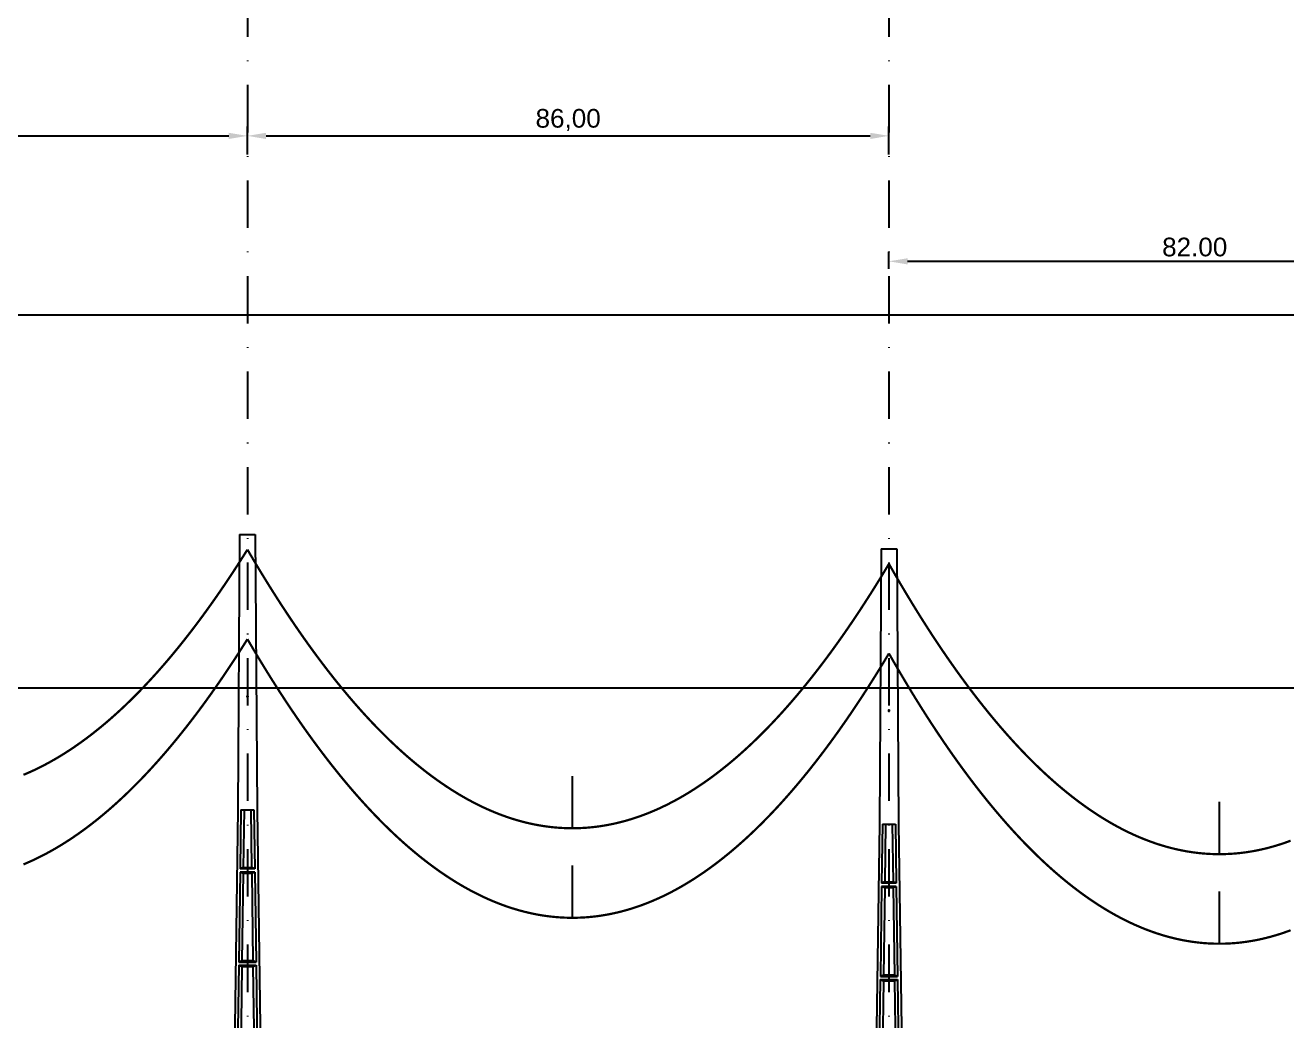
# Model space of a CAD drawing. Header units: metres. Extents: x -121 to 9872, y 3505 to 10721.
# Drawn here: x 3390.9 to 3560, y 9555.4 to 9688.8 of the extents above; entities that cross this region are included whole.
import ezdxf

# ---------------------------------------------------------------- set-up
doc = ezdxf.new("R2010")
doc.units = ezdxf.units.M
doc.header["$PDMODE"] = 2
doc.linetypes.add('DASHDOT', pattern=[25.4, 12.7, -6.35, 0, -6.35])
for name, color, linetype in [('CON-EOL- CA MAGNOLIA', 210, 'Continuous'), ('cotas', 7, 'Continuous'), ('Grade', 9, 'Continuous'), ('Ind.Rot', 8, 'DASHDOT'), ('POSTE DT', 7, 'Continuous')]:
    doc.layers.add(name, color=color, linetype=linetype)
doc.styles.get("Standard").update_dxf_attribs({"font": 'arial.ttf'})
doc.dimstyles.new('ISO-25', dxfattribs={"dimtxt": 2.5, "dimasz": 2.5, "dimexe": 1.25, "dimexo": 0.625, "dimtad": 1, "dimzin": 1, "dimtxsty": 'Standard', "dimcen": 2.5, "dimaunit": 1, "dimadec": 3, "dimazin": 3, "dimtfac": 1, "dimtmove": 0, "dimatfit": 3, "dimfxlon": 1, "dimarcsym": 0})

# ---------------------------------------------------------------- blocks, each defined once
blk = doc.blocks.new('*U1')
at = {"layer": 'POSTE DT', "extrusion": (0, 1, 0)}
for p, q in [((-3.31, 378.23), (-4.05, 262)), ((-3.31, 378.23), (3.31, 378.23)), ((3.31, 378.23), (4.06, 262)), ((-4.05, 262), (-7.72, 0)), ((-4.05, 262), (-4.05, 262)), ((-2.73, 262), (-3.08, 237.05)), ((-2.73, 262), (2.75, 262)), ((-1.42, 262), (-1.77, 237.57)), ((1.43, 262), (1.77, 237.57)), ((2.75, 262), (3.1, 237.05)), ((4.06, 262), (7.72, 0)), ((-3.1, 235.74), (-3.63, 197.65)), ((3.11, 235.73), (-3.1, 235.74)), ((3.1, 237.05), (-3.08, 237.05)), ((-1.8, 235.21), (-2.32, 198.19)), ((1.8, 235.21), (2.32, 198.19)), ((3.11, 235.73), (3.65, 197.65)), ((-3.65, 196.34), (-4.19, 158.25)), ((-2.35, 195.8), (-2.87, 158.8)), ((2.35, 195.8), (2.87, 158.8)), ((3.66, 196.34), (4.2, 158.25)), ((-4.21, 156.94), (-4.74, 118.85)), ((-2.9, 156.39), (-3.42, 119.41)), ((2.91, 156.39), (3.42, 119.41)), ((4.21, 156.94), (4.75, 118.85)), ((-4.76, 117.54), (-5.29, 79.45)), ((4.77, 117.54), (-4.76, 117.54)), ((4.75, 118.85), (-4.74, 118.85)), ((4.77, 117.54), (5.3, 79.45)), ((-3.46, 116.98), (-3.97, 80.02)), ((3.46, 116.98), (3.98, 80.02)), ((-5.31, 78.14), (-5.85, 40.06)), ((5.32, 78.14), (-5.31, 78.14)), ((5.3, 79.45), (-5.29, 79.45)), ((-4.01, 77.57), (-4.53, 40.63)), ((4.01, 77.57), (4.53, 40.63)), ((5.32, 78.14), (5.85, 40.06)), ((-5.86, 38.74), (-6.41, 0)), ((5.87, 38.74), (-5.86, 38.74)), ((5.85, 40.06), (-5.85, 40.06)), ((-4.56, 38.17), (-5.1, 0)), ((4.56, 38.17), (5.1, 0)), ((5.87, 38.74), (6.41, 0)), ((-6.41, 0), (-7.72, 0)), ((-5.1, 0), (-6.41, 0)), ((5.1, 0), (-5.1, 0)), ((6.41, 0), (5.1, 0)), ((7.72, 0), (6.41, 0))]:
    blk.add_line(p, q, dxfattribs=at)
at = {"layer": 'POSTE DT', "ltscale": 3}
for points in [[(-3.63, 197.65), (3.65, 197.65)], [(-3.65, 196.34), (3.66, 196.34)], [(-4.21, 156.94), (4.21, 156.94)], [(4.2, 158.25), (-4.19, 158.25)]]:
    blk.add_lwpolyline(points, dxfattribs=at)
at = {"layer": 'POSTE DT'}
for points, knots in [([(0.25, 309.94), (0.25, 309.93), (0.25, 309.93), (0.25, 309.92), (0.25, 309.91), (0.25, 309.9), (0.25, 309.89), (0.24, 309.85), (0.22, 309.82), (0.19, 309.77), (0.16, 309.74), (0.11, 309.71), (0.08, 309.7), (0.01, 309.68), (-0.02, 309.68), (-0.08, 309.7), (-0.11, 309.71), (-0.16, 309.74), (-0.18, 309.76), (-0.21, 309.8), (-0.22, 309.82), (-0.24, 309.85), (-0.24, 309.87), (-0.25, 309.89), (-0.25, 309.9), (-0.25, 309.92), (-0.25, 309.92), (-0.25, 309.93), (-0.25, 309.94), (-0.25, 309.95), (-0.25, 309.95), (-0.25, 309.96), (-0.25, 309.97), (-0.24, 310), (-0.23, 310.02), (-0.21, 310.07), (-0.2, 310.09), (-0.15, 310.14), (-0.13, 310.15), (-0.07, 310.18), (-0.03, 310.19), (0.03, 310.19), (0.06, 310.18), (0.12, 310.16), (0.14, 310.14), (0.18, 310.11), (0.2, 310.09), (0.21, 310.06), (0.22, 310.05), (0.23, 310.04), (0.24, 310.01), (0.24, 309.99), (0.25, 309.97), (0.25, 309.96), (0.25, 309.95), (0.25, 309.94), (0.25, 309.94), (0.25, 309.94), (0.25, 309.94)], [-54.728303, -54.728303, -54.728303, -54.728303, -54.309038, -54.309038, -53.647169, -53.647169, -52.532885, -52.532885, -48.86224, -48.86224, -45.282765, -45.282765, -41.52867, -41.52867, -37.867486, -37.867486, -34.454589, -34.454589, -31.301423, -31.301423, -28.48103, -28.48103, -26.961755, -26.961755, -25.7544, -25.7544, -25.136228, -25.136228, -24.64409, -24.64409, -24.094201, -24.094201, -23.191199, -23.191199, -20.494482, -20.494482, -17.342863, -17.342863, -13.645538, -13.645538, -9.835989, -9.835989, -6.296781, -6.296781, -3.005029, -3.005029, 0, 0, 0, 1.527594, 1.527594, 3.697216, 3.697216, 4.489727, 4.489727, 5.01438, 5.01438, 5.095313, 5.095313, 5.095313, 5.095313]), ([(-3.1, 235.74), (-2.88, 235.65), (-2.67, 235.56), (-2.23, 235.39), (-2.02, 235.3), (-1.8, 235.21)], [0.055576, 0.055576, 0.055576, 0.055576, 56.767409, 56.767409, 113.50757, 113.50757, 113.50757, 113.50757]), ([(-1.77, 237.57), (-1.99, 237.49), (-2.21, 237.4), (-2.64, 237.22), (-2.86, 237.14), (-3.08, 237.05)], [0, 0, 0, 0, 56.660495, 56.660495, 113.412826, 113.412826, 113.412826, 113.412826]), ([(-1.8, 235.21), (-1.2, 235.21), (-0.6, 235.21), (0.6, 235.21), (1.2, 235.21), (1.8, 235.21)], [0, 0, 0, 0, 68.567797, 68.567797, 137.136247, 137.136247, 137.136247, 137.136247]), ([(1.77, 237.57), (1.18, 237.57), (0.59, 237.57), (-0.59, 237.57), (-1.18, 237.57), (-1.77, 237.57)], [0, 0, 0, 0, 67.306894, 67.306894, 134.614447, 134.614447, 134.614447, 134.614447]), ([(3.1, 237.05), (2.87, 237.14), (2.65, 237.23), (2.21, 237.4), (1.99, 237.49), (1.77, 237.57)], [0, 0, 0, 0, 56.738948, 56.738948, 113.38731, 113.38731, 113.38731, 113.38731]), ([(1.8, 235.21), (2.02, 235.3), (2.24, 235.38), (2.68, 235.56), (2.89, 235.65), (3.11, 235.73)], [0, 0, 0, 0, 56.845349, 56.845349, 113.599799, 113.599799, 113.599799, 113.599799]), ([(-2.32, 198.19), (-2.54, 198.1), (-2.76, 198.01), (-3.2, 197.83), (-3.41, 197.74), (-3.63, 197.65)], [0, 0, 0, 0, 63.412073, 63.412073, 126.777421, 126.777421, 126.777421, 126.777421]), ([(2.32, 198.19), (1.55, 198.19), (0.77, 198.19), (-0.77, 198.19), (-1.55, 198.19), (-2.32, 198.19)], [0, 0, 0, 0, 88.31008, 88.31008, 176.620652, 176.620652, 176.620652, 176.620652]), ([(3.65, 197.65), (3.43, 197.74), (3.2, 197.83), (2.76, 198.01), (2.54, 198.1), (2.32, 198.19)], [0, 0, 0, 0, 63.488119, 63.488119, 126.880939, 126.880939, 126.880939, 126.880939]), ([(-3.65, 196.34), (-3.43, 196.25), (-3.22, 196.16), (-2.78, 195.98), (-2.57, 195.89), (-2.35, 195.8)], [0.054307, 0.054307, 0.054307, 0.054307, 63.527131, 63.527131, 127.063246, 127.063246, 127.063246, 127.063246]), ([(-2.35, 195.8), (-1.57, 195.8), (-0.78, 195.8), (0.79, 195.8), (1.57, 195.8), (2.35, 195.8)], [0, 0, 0, 0, 89.585713, 89.585713, 179.17191, 179.17191, 179.17191, 179.17191]), ([(2.35, 195.8), (2.57, 195.89), (2.79, 195.98), (3.23, 196.16), (3.45, 196.25), (3.66, 196.34)], [0, 0, 0, 0, 63.60246, 63.60246, 127.109696, 127.109696, 127.109696, 127.109696]), ([(-4.21, 156.94), (-3.99, 156.85), (-3.77, 156.75), (-3.34, 156.57), (-3.12, 156.48), (-2.9, 156.39)], [0.053423, 0.053423, 0.053423, 0.053423, 70.429742, 70.429742, 140.90167, 140.90167, 140.90167, 140.90167]), ([(-2.87, 158.8), (-3.09, 158.71), (-3.31, 158.62), (-3.75, 158.43), (-3.97, 158.34), (-4.19, 158.25)], [0, 0, 0, 0, 70.301707, 70.301707, 140.590947, 140.590947, 140.590947, 140.590947]), ([(-2.9, 156.39), (-1.94, 156.39), (-0.97, 156.39), (0.97, 156.39), (1.94, 156.39), (2.91, 156.39)], [0, 0, 0, 0, 110.60219, 110.60219, 221.20473, 221.20473, 221.20473, 221.20473]), ([(2.87, 158.8), (1.92, 158.8), (0.96, 158.8), (-0.96, 158.8), (-1.91, 158.8), (-2.87, 158.8)], [0, 0, 0, 0, 109.314454, 109.314454, 218.629264, 218.629264, 218.629264, 218.629264]), ([(4.2, 158.25), (3.98, 158.34), (3.76, 158.44), (3.31, 158.62), (3.09, 158.71), (2.87, 158.8)], [0, 0, 0, 0, 70.379198, 70.379198, 140.659718, 140.659718, 140.659718, 140.659718]), ([(2.91, 156.39), (3.12, 156.48), (3.34, 156.57), (3.78, 156.75), (4, 156.85), (4.21, 156.94)], [0, 0, 0, 0, 70.506649, 70.506649, 140.914701, 140.914701, 140.914701, 140.914701]), ([(-4.76, 117.54), (-4.54, 117.45), (-4.32, 117.35), (-3.89, 117.17), (-3.67, 117.07), (-3.46, 116.98)], [0.052784, 0.052784, 0.052784, 0.052784, 77.438432, 77.438432, 154.950301, 154.950301, 154.950301, 154.950301]), ([(-3.42, 119.41), (-3.64, 119.32), (-3.86, 119.23), (-4.3, 119.04), (-4.52, 118.95), (-4.74, 118.85)], [0, 0, 0, 0, 77.299547, 77.299547, 154.618634, 154.618634, 154.618634, 154.618634]), ([(3.42, 119.41), (2.28, 119.41), (1.14, 119.41), (-1.14, 119.41), (-2.28, 119.41), (-3.42, 119.41)], [0, 0, 0, 0, 130.319901, 130.319901, 260.640046, 260.640046, 260.640046, 260.640046]), ([(4.75, 118.85), (4.53, 118.95), (4.31, 119.04), (3.87, 119.23), (3.64, 119.32), (3.42, 119.41)], [0, 0, 0, 0, 77.381597, 77.381597, 154.66183, 154.66183, 154.66183, 154.66183]), ([(3.46, 116.98), (3.68, 117.07), (3.89, 117.17), (4.33, 117.35), (4.55, 117.45), (4.77, 117.54)], [0, 0, 0, 0, 77.520013, 77.520013, 154.938747, 154.938747, 154.938747, 154.938747]), ([(-3.46, 116.98), (-2.3, 116.98), (-1.15, 116.98), (1.15, 116.98), (2.31, 116.98), (3.46, 116.98)], [0, 0, 0, 0, 131.617604, 131.617604, 263.235447, 263.235447, 263.235447, 263.235447]), ([(-3.97, 80.02), (-4.19, 79.93), (-4.41, 79.83), (-4.85, 79.64), (-5.07, 79.55), (-5.29, 79.45)], [0, 0, 0, 0, 84.379671, 84.379671, 168.809376, 168.809376, 168.809376, 168.809376]), ([(3.98, 80.02), (2.65, 80.02), (1.33, 80.02), (-1.32, 80.02), (-2.65, 80.02), (-3.97, 80.02)], [0, 0, 0, 0, 151.326157, 151.326157, 302.652465, 302.652465, 302.652465, 302.652465]), ([(5.3, 79.45), (5.08, 79.55), (4.86, 79.64), (4.42, 79.83), (4.2, 79.93), (3.98, 80.02)], [0, 0, 0, 0, 84.46863, 84.46863, 168.833721, 168.833721, 168.833721, 168.833721]), ([(-5.31, 78.14), (-5.09, 78.05), (-4.88, 77.95), (-4.44, 77.76), (-4.23, 77.67), (-4.01, 77.57)], [0.052308, 0.052308, 0.052308, 0.052308, 84.527725, 84.527725, 169.158824, 169.158824, 169.158824, 169.158824]), ([(-4.01, 77.57), (-2.67, 77.57), (-1.34, 77.57), (1.34, 77.57), (2.67, 77.57), (4.01, 77.57)], [0, 0, 0, 0, 152.632212, 152.632212, 305.264569, 305.264569, 305.264569, 305.264569]), ([(4.01, 77.57), (4.23, 77.67), (4.45, 77.76), (4.88, 77.95), (5.1, 78.05), (5.32, 78.14)], [0, 0, 0, 0, 84.616316, 84.616316, 169.129178, 169.129178, 169.129178, 169.129178]), ([(-5.86, 38.74), (-5.65, 38.65), (-5.43, 38.55), (-5, 38.36), (-4.78, 38.26), (-4.56, 38.17)], [0.026524, 0.026524, 0.026524, 0.026524, 91.679563, 91.679563, 183.466041, 183.466041, 183.466041, 183.466041]), ([(-4.53, 40.63), (-4.75, 40.53), (-4.97, 40.44), (-5.41, 40.25), (-5.63, 40.15), (-5.85, 40.06)], [0, 0, 0, 0, 91.523648, 91.523648, 183.126775, 183.126775, 183.126775, 183.126775]), ([(-4.56, 38.17), (-3.04, 38.17), (-1.52, 38.17), (1.52, 38.17), (3.04, 38.17), (4.56, 38.17)], [0, 0, 0, 0, 173.646192, 173.646192, 347.292451, 347.292451, 347.292451, 347.292451]), ([(4.53, 40.63), (3.02, 40.63), (1.51, 40.63), (-1.51, 40.63), (-3.02, 40.63), (-4.53, 40.63)], [0, 0, 0, 0, 172.33304, 172.33304, 344.666151, 344.666151, 344.666151, 344.666151]), ([(5.85, 40.06), (5.63, 40.15), (5.41, 40.25), (4.97, 40.44), (4.75, 40.53), (4.53, 40.63)], [0, 0, 0, 0, 91.621326, 91.621326, 183.137324, 183.137324, 183.137324, 183.137324]), ([(4.56, 38.17), (4.78, 38.26), (5, 38.36), (5.43, 38.55), (5.65, 38.65), (5.87, 38.74)], [0, 0, 0, 0, 91.776928, 91.776928, 183.448614, 183.448614, 183.448614, 183.448614])]:
    blk.add_open_spline(points, degree=3, knots=knots, dxfattribs=at)
blk = doc.blocks.new('*D85')
at = {"layer": 'cotas', "color": 0, "lineweight": -2, "transparency": 16777216}
for p, q in [((3335.66, 9671.48), (3335.66, 9675.23)), ((3338.16, 9673.98), (3418.16, 9673.98)), ((3420.66, 9671.48), (3420.66, 9675.23))]:
    blk.add_line(p, q, dxfattribs=at)
at = {"layer": 'cotas', "color": 0, "transparency": 16777216}
for points in [[(3338.16, 9674.39), (3338.16, 9673.56), (3335.66, 9673.98)], [(3418.16, 9674.39), (3418.16, 9673.56), (3420.66, 9673.98)]]:
    blk.add_solid(points, dxfattribs=at)
at = {"layer": 'Defpoints', "color": 0, "transparency": 16777216}
for p in [(3420.66, 9673.98), (3335.66, 9627.02), (3420.66, 9620.54)]:
    blk.add_point(p, dxfattribs=at)
at = {"layer": 'cotas', "color": 0, "transparency": 16777216, "insert": (3378.16, 9676.1), "char_height": 2.5, "attachment_point": 5}
blk.add_mtext('85,00', dxfattribs=at)
blk = doc.blocks.new('*D86')
at = {"layer": 'cotas', "color": 0, "lineweight": -2, "transparency": 16777216}
for p, q in [((3420.66, 9671.48), (3420.66, 9675.23)), ((3423.16, 9673.98), (3504.16, 9673.98)), ((3506.66, 9671.48), (3506.66, 9675.23))]:
    blk.add_line(p, q, dxfattribs=at)
at = {"layer": 'cotas', "color": 0, "transparency": 16777216}
for points in [[(3423.16, 9674.39), (3423.16, 9673.56), (3420.66, 9673.98)], [(3504.16, 9674.39), (3504.16, 9673.56), (3506.66, 9673.98)]]:
    blk.add_solid(points, dxfattribs=at)
at = {"layer": 'Defpoints', "color": 0, "transparency": 16777216}
for p in [(3506.66, 9673.98), (3420.66, 9620.54), (3506.66, 9618.62)]:
    blk.add_point(p, dxfattribs=at)
at = {"layer": 'cotas', "color": 0, "transparency": 16777216, "insert": (3463.66, 9676.1), "char_height": 2.5, "attachment_point": 5}
blk.add_mtext('86,00', dxfattribs=at)
blk = doc.blocks.new('*D87')
at = {"layer": 'cotas', "color": 0, "lineweight": -2, "transparency": 16777216}
for p, q in [((3506.66, 9656.17), (3506.66, 9658.42)), ((3509.16, 9657.17), (3586.16, 9657.17)), ((3588.66, 9656.17), (3588.66, 9658.42))]:
    blk.add_line(p, q, dxfattribs=at)
at = {"layer": 'cotas', "color": 0, "transparency": 16777216}
for points in [[(3509.16, 9657.58), (3509.16, 9656.75), (3506.66, 9657.17)], [(3586.16, 9657.58), (3586.16, 9656.75), (3588.66, 9657.17)]]:
    blk.add_solid(points, dxfattribs=at)
at = {"layer": 'Defpoints', "color": 0, "transparency": 16777216}
for p in [(3588.66, 9657.17), (3506.66, 9618.62), (3588.66, 9607.89)]:
    blk.add_point(p, dxfattribs=at)
at = {"layer": 'cotas', "color": 0, "transparency": 16777216, "insert": (3547.66, 9659.07), "char_height": 2.5, "attachment_point": 5}
blk.add_mtext('82.00', dxfattribs=at)

msp = doc.modelspace()

# ---------------------------------------------------------------- linework, layer by layer
at = {"layer": 'CON-EOL- CA MAGNOLIA'}
for p, q in [((3464.231, 9581.199), (3464.231, 9588.199)), ((3550.959, 9577.725), (3550.959, 9584.725)), ((3464.231, 9569.199), (3464.231, 9576.199)), ((3464.231, 9569.199), (3464.231, 9576.199)), ((3550.959, 9565.725), (3550.959, 9572.725)), ((3550.959, 9565.725), (3550.959, 9572.725))]:
    msp.add_line(p, q, dxfattribs=at)
at = {"layer": 'CON-EOL- CA MAGNOLIA', "const_width": 0.3}
for points in [[(3390.64, 9588.356), (3391.063, 9588.534), (3391.486, 9588.72), (3391.909, 9588.912), (3392.332, 9589.112), (3392.755, 9589.319), (3393.177, 9589.532), (3393.6, 9589.753), (3394.023, 9589.981), (3394.446, 9590.216), (3394.869, 9590.457), (3395.292, 9590.706), (3395.715, 9590.962), (3396.138, 9591.225), (3396.561, 9591.495), (3396.983, 9591.772), (3397.406, 9592.056), (3397.829, 9592.347), (3398.252, 9592.645), (3398.675, 9592.95), (3399.098, 9593.262), (3399.521, 9593.581), (3399.944, 9593.908), (3400.366, 9594.241), (3400.789, 9594.581), (3401.212, 9594.929), (3401.635, 9595.283), (3402.058, 9595.644), (3402.481, 9596.013), (3402.904, 9596.388), (3403.327, 9596.771), (3403.75, 9597.161), (3404.172, 9597.557), (3404.595, 9597.961), (3405.018, 9598.372), (3405.441, 9598.79), (3405.864, 9599.215), (3406.287, 9599.646), (3406.71, 9600.085), (3407.133, 9600.531), (3407.556, 9600.985), (3407.978, 9601.445), (3408.401, 9601.912), (3408.824, 9602.386), (3409.247, 9602.868), (3409.67, 9603.356), (3410.093, 9603.852), (3410.516, 9604.354), (3410.939, 9604.864), (3411.362, 9605.38), (3411.784, 9605.904), (3412.207, 9606.435), (3412.63, 9606.973), (3413.053, 9607.518), (3413.476, 9608.07), (3413.899, 9608.629), (3414.322, 9609.195), (3414.745, 9609.769), (3415.167, 9610.349), (3415.59, 9610.937), (3416.013, 9611.531), (3416.436, 9612.133), (3416.859, 9612.742), (3417.282, 9613.358), (3417.705, 9613.981), (3418.128, 9614.611), (3418.551, 9615.248), (3418.973, 9615.892), (3419.396, 9616.543), (3419.819, 9617.202), (3420.242, 9617.867), (3420.665, 9618.54)], [(3420.665, 9618.54), (3421.093, 9617.808), (3421.521, 9617.084), (3421.949, 9616.367), (3422.376, 9615.657), (3422.804, 9614.955), (3423.232, 9614.26), (3423.66, 9613.572), (3424.088, 9612.891), (3424.516, 9612.218), (3424.944, 9611.552), (3425.371, 9610.893), (3425.799, 9610.242), (3426.227, 9609.597), (3426.655, 9608.96), (3427.083, 9608.331), (3427.511, 9607.708), (3427.939, 9607.093), (3428.366, 9606.485), (3428.794, 9605.884), (3429.222, 9605.291), (3429.65, 9604.705), (3430.078, 9604.126), (3430.506, 9603.554), (3430.934, 9602.99), (3431.362, 9602.433), (3431.789, 9601.883), (3432.217, 9601.34), (3432.645, 9600.805), (3433.073, 9600.276), (3433.501, 9599.755), (3433.929, 9599.242), (3434.357, 9598.735), (3434.784, 9598.236), (3435.212, 9597.744), (3435.64, 9597.259), (3436.068, 9596.782), (3436.496, 9596.311), (3436.924, 9595.848), (3437.352, 9595.392), (3437.779, 9594.944), (3438.207, 9594.502), (3438.635, 9594.068), (3439.063, 9593.641), (3439.491, 9593.221), (3439.919, 9592.809), (3440.347, 9592.404), (3440.774, 9592.005), (3441.202, 9591.614), (3441.63, 9591.231), (3442.058, 9590.854), (3442.486, 9590.485), (3442.914, 9590.123), (3443.342, 9589.768), (3443.769, 9589.421), (3444.197, 9589.08), (3444.625, 9588.747), (3445.053, 9588.421), (3445.481, 9588.102), (3445.909, 9587.791), (3446.337, 9587.486), (3446.765, 9587.189), (3447.192, 9586.899), (3447.62, 9586.617), (3448.048, 9586.341), (3448.476, 9586.073), (3448.904, 9585.811), (3449.332, 9585.557), (3449.76, 9585.311), (3450.187, 9585.071), (3450.615, 9584.839), (3451.043, 9584.613), (3451.471, 9584.396), (3451.899, 9584.185), (3452.327, 9583.981), (3452.755, 9583.785), (3453.182, 9583.596), (3453.61, 9583.414), (3454.038, 9583.239), (3454.466, 9583.071), (3454.894, 9582.911), (3455.322, 9582.757), (3455.75, 9582.611), (3456.177, 9582.472), (3456.605, 9582.341), (3457.033, 9582.216), (3457.461, 9582.099), (3457.889, 9581.989), (3458.317, 9581.886), (3458.745, 9581.79), (3459.172, 9581.702), (3459.6, 9581.62), (3460.028, 9581.546), (3460.456, 9581.479), (3460.884, 9581.419), (3461.312, 9581.367), (3461.74, 9581.321), (3462.167, 9581.283), (3462.595, 9581.252), (3463.023, 9581.228), (3463.451, 9581.211), (3463.879, 9581.202), (3464.307, 9581.2), (3464.735, 9581.204), (3465.163, 9581.216), (3465.59, 9581.236), (3466.018, 9581.262), (3466.446, 9581.296), (3466.874, 9581.336), (3467.302, 9581.385), (3467.73, 9581.44), (3468.158, 9581.502), (3468.585, 9581.572), (3469.013, 9581.648), (3469.441, 9581.732), (3469.869, 9581.823), (3470.297, 9581.922), (3470.725, 9582.027), (3471.153, 9582.14), (3471.58, 9582.26), (3472.008, 9582.387), (3472.436, 9582.521), (3472.864, 9582.662), (3473.292, 9582.811), (3473.72, 9582.967), (3474.148, 9583.13), (3474.575, 9583.3), (3475.003, 9583.477), (3475.431, 9583.662), (3475.859, 9583.853), (3476.287, 9584.052), (3476.715, 9584.258), (3477.143, 9584.472), (3477.57, 9584.692), (3477.998, 9584.92), (3478.426, 9585.155), (3478.854, 9585.397), (3479.282, 9585.647), (3479.71, 9585.903), (3480.138, 9586.167), (3480.565, 9586.438), (3480.993, 9586.716), (3481.421, 9587.001), (3481.849, 9587.293), (3482.277, 9587.593), (3482.705, 9587.9), (3483.133, 9588.214), (3483.561, 9588.536), (3483.988, 9588.864), (3484.416, 9589.2), (3484.844, 9589.543), (3485.272, 9589.893), (3485.7, 9590.25), (3486.128, 9590.615), (3486.556, 9590.987), (3486.983, 9591.366), (3487.411, 9591.752), (3487.839, 9592.145), (3488.267, 9592.546), (3488.695, 9592.954), (3489.123, 9593.369), (3489.551, 9593.791), (3489.978, 9594.221), (3490.406, 9594.658), (3490.834, 9595.102), (3491.262, 9595.553), (3491.69, 9596.011), (3492.118, 9596.477), (3492.546, 9596.95), (3492.973, 9597.43), (3493.401, 9597.917), (3493.829, 9598.412), (3494.257, 9598.914), (3494.685, 9599.423), (3495.113, 9599.939), (3495.541, 9600.462), (3495.968, 9600.993), (3496.396, 9601.531), (3496.824, 9602.076), (3497.252, 9602.629), (3497.68, 9603.189), (3498.108, 9603.756), (3498.536, 9604.33), (3498.964, 9604.911), (3499.391, 9605.5), (3499.819, 9606.096), (3500.247, 9606.699), (3500.675, 9607.31), (3501.103, 9607.928), (3501.531, 9608.553), (3501.959, 9609.185), (3502.386, 9609.825), (3502.814, 9610.471), (3503.242, 9611.125), (3503.67, 9611.787), (3504.098, 9612.455), (3504.526, 9613.131), (3504.954, 9613.815), (3505.381, 9614.505), (3505.809, 9615.203), (3506.237, 9615.908), (3506.665, 9616.62)], [(3506.665, 9616.62), (3507.073, 9615.905), (3507.481, 9615.197), (3507.889, 9614.495), (3508.297, 9613.8), (3508.705, 9613.112), (3509.113, 9612.431), (3509.521, 9611.756), (3509.929, 9611.087), (3510.337, 9610.426), (3510.745, 9609.771), (3511.153, 9609.123), (3511.561, 9608.481), (3511.968, 9607.846), (3512.376, 9607.218), (3512.784, 9606.596), (3513.192, 9605.982), (3513.6, 9605.373), (3514.008, 9604.772), (3514.416, 9604.177), (3514.824, 9603.588), (3515.232, 9603.007), (3515.64, 9602.432), (3516.048, 9601.863), (3516.456, 9601.302), (3516.864, 9600.747), (3517.272, 9600.198), (3517.68, 9599.656), (3518.088, 9599.121), (3518.496, 9598.593), (3518.904, 9598.071), (3519.312, 9597.556), (3519.72, 9597.047), (3520.128, 9596.545), (3520.536, 9596.05), (3520.944, 9595.561), (3521.352, 9595.079), (3521.76, 9594.603), (3522.167, 9594.135), (3522.575, 9593.672), (3522.983, 9593.217), (3523.391, 9592.768), (3523.799, 9592.326), (3524.207, 9591.89), (3524.615, 9591.461), (3525.023, 9591.038), (3525.431, 9590.622), (3525.839, 9590.213), (3526.247, 9589.81), (3526.655, 9589.415), (3527.063, 9589.025), (3527.471, 9588.642), (3527.879, 9588.266), (3528.287, 9587.897), (3528.695, 9587.533), (3529.103, 9587.177), (3529.511, 9586.827), (3529.919, 9586.484), (3530.327, 9586.148), (3530.735, 9585.818), (3531.143, 9585.494), (3531.551, 9585.178), (3531.959, 9584.867), (3532.366, 9584.564), (3532.774, 9584.267), (3533.182, 9583.977), (3533.59, 9583.693), (3533.998, 9583.416), (3534.406, 9583.145), (3534.814, 9582.881), (3535.222, 9582.624), (3535.63, 9582.373), (3536.038, 9582.129), (3536.446, 9581.891), (3536.854, 9581.66), (3537.262, 9581.436), (3537.67, 9581.218), (3538.078, 9581.007), (3538.486, 9580.802), (3538.894, 9580.604), (3539.302, 9580.413), (3539.71, 9580.228), (3540.118, 9580.05), (3540.526, 9579.878), (3540.934, 9579.713), (3541.342, 9579.555), (3541.75, 9579.403), (3542.158, 9579.257), (3542.565, 9579.119), (3542.973, 9578.986), (3543.381, 9578.861), (3543.789, 9578.742), (3544.197, 9578.629), (3544.605, 9578.524), (3545.013, 9578.424), (3545.421, 9578.332), (3545.829, 9578.246), (3546.237, 9578.166), (3546.645, 9578.093), (3547.053, 9578.027), (3547.461, 9577.967), (3547.869, 9577.914), (3548.277, 9577.868), (3548.685, 9577.828), (3549.093, 9577.794), (3549.501, 9577.767), (3549.909, 9577.747), (3550.317, 9577.734), (3550.725, 9577.726), (3551.133, 9577.726), (3551.541, 9577.732), (3551.949, 9577.745), (3552.357, 9577.764), (3552.765, 9577.79), (3553.172, 9577.822), (3553.58, 9577.861), (3553.988, 9577.907), (3554.396, 9577.959), (3554.804, 9578.018), (3555.212, 9578.083), (3555.62, 9578.155), (3556.028, 9578.233), (3556.436, 9578.318), (3556.844, 9578.41), (3557.252, 9578.508), (3557.66, 9578.613), (3558.068, 9578.725), (3558.476, 9578.843), (3558.884, 9578.967), (3559.292, 9579.098), (3559.7, 9579.236), (3560.108, 9579.38), (3560.516, 9579.531)], [(3390.64, 9576.356), (3391.063, 9576.534), (3391.486, 9576.72), (3391.909, 9576.912), (3392.332, 9577.112), (3392.755, 9577.319), (3393.177, 9577.532), (3393.6, 9577.753), (3394.023, 9577.981), (3394.446, 9578.216), (3394.869, 9578.457), (3395.292, 9578.706), (3395.715, 9578.962), (3396.138, 9579.225), (3396.561, 9579.495), (3396.983, 9579.772), (3397.406, 9580.056), (3397.829, 9580.347), (3398.252, 9580.645), (3398.675, 9580.95), (3399.098, 9581.262), (3399.521, 9581.581), (3399.944, 9581.908), (3400.366, 9582.241), (3400.789, 9582.581), (3401.212, 9582.929), (3401.635, 9583.283), (3402.058, 9583.644), (3402.481, 9584.013), (3402.904, 9584.388), (3403.327, 9584.771), (3403.75, 9585.161), (3404.172, 9585.557), (3404.595, 9585.961), (3405.018, 9586.372), (3405.441, 9586.79), (3405.864, 9587.214), (3406.287, 9587.646), (3406.71, 9588.085), (3407.133, 9588.531), (3407.556, 9588.985), (3407.978, 9589.445), (3408.401, 9589.912), (3408.824, 9590.386), (3409.247, 9590.868), (3409.67, 9591.356), (3410.093, 9591.852), (3410.516, 9592.354), (3410.939, 9592.864), (3411.362, 9593.38), (3411.784, 9593.904), (3412.207, 9594.435), (3412.63, 9594.973), (3413.053, 9595.518), (3413.476, 9596.07), (3413.899, 9596.629), (3414.322, 9597.196), (3414.745, 9597.769), (3415.167, 9598.349), (3415.59, 9598.937), (3416.013, 9599.531), (3416.436, 9600.133), (3416.859, 9600.742), (3417.282, 9601.358), (3417.705, 9601.981), (3418.128, 9602.611), (3418.551, 9603.248), (3418.973, 9603.892), (3419.396, 9604.543), (3419.819, 9605.202), (3420.242, 9605.867), (3420.665, 9606.54)], [(3390.64, 9576.356), (3391.063, 9576.534), (3391.486, 9576.72), (3391.909, 9576.912), (3392.332, 9577.112), (3392.755, 9577.319), (3393.177, 9577.532), (3393.6, 9577.753), (3394.023, 9577.981), (3394.446, 9578.216), (3394.869, 9578.457), (3395.292, 9578.706), (3395.715, 9578.962), (3396.138, 9579.225), (3396.561, 9579.495), (3396.983, 9579.772), (3397.406, 9580.056), (3397.829, 9580.347), (3398.252, 9580.645), (3398.675, 9580.95), (3399.098, 9581.262), (3399.521, 9581.581), (3399.944, 9581.908), (3400.366, 9582.241), (3400.789, 9582.581), (3401.212, 9582.929), (3401.635, 9583.283), (3402.058, 9583.644), (3402.481, 9584.013), (3402.904, 9584.388), (3403.327, 9584.771), (3403.75, 9585.161), (3404.172, 9585.557), (3404.595, 9585.961), (3405.018, 9586.372), (3405.441, 9586.79), (3405.864, 9587.214), (3406.287, 9587.646), (3406.71, 9588.085), (3407.133, 9588.531), (3407.556, 9588.985), (3407.978, 9589.445), (3408.401, 9589.912), (3408.824, 9590.386), (3409.247, 9590.868), (3409.67, 9591.356), (3410.093, 9591.852), (3410.516, 9592.354), (3410.939, 9592.864), (3411.362, 9593.38), (3411.784, 9593.904), (3412.207, 9594.435), (3412.63, 9594.973), (3413.053, 9595.518), (3413.476, 9596.07), (3413.899, 9596.629), (3414.322, 9597.195), (3414.745, 9597.769), (3415.167, 9598.349), (3415.59, 9598.937), (3416.013, 9599.531), (3416.436, 9600.133), (3416.859, 9600.742), (3417.282, 9601.358), (3417.705, 9601.981), (3418.128, 9602.611), (3418.551, 9603.248), (3418.973, 9603.892), (3419.396, 9604.543), (3419.819, 9605.202), (3420.242, 9605.867), (3420.665, 9606.54)], [(3420.665, 9606.54), (3421.093, 9605.808), (3421.521, 9605.084), (3421.949, 9604.367), (3422.376, 9603.657), (3422.804, 9602.955), (3423.232, 9602.26), (3423.66, 9601.572), (3424.088, 9600.891), (3424.516, 9600.218), (3424.944, 9599.552), (3425.371, 9598.893), (3425.799, 9598.242), (3426.227, 9597.597), (3426.655, 9596.96), (3427.083, 9596.331), (3427.511, 9595.708), (3427.939, 9595.093), (3428.366, 9594.485), (3428.794, 9593.884), (3429.222, 9593.291), (3429.65, 9592.705), (3430.078, 9592.126), (3430.506, 9591.554), (3430.934, 9590.99), (3431.362, 9590.433), (3431.789, 9589.883), (3432.217, 9589.34), (3432.645, 9588.805), (3433.073, 9588.276), (3433.501, 9587.755), (3433.929, 9587.242), (3434.357, 9586.735), (3434.784, 9586.236), (3435.212, 9585.744), (3435.64, 9585.259), (3436.068, 9584.782), (3436.496, 9584.311), (3436.924, 9583.848), (3437.352, 9583.392), (3437.779, 9582.944), (3438.207, 9582.502), (3438.635, 9582.068), (3439.063, 9581.641), (3439.491, 9581.221), (3439.919, 9580.809), (3440.347, 9580.403), (3440.774, 9580.005), (3441.202, 9579.614), (3441.63, 9579.231), (3442.058, 9578.854), (3442.486, 9578.485), (3442.914, 9578.123), (3443.342, 9577.768), (3443.769, 9577.421), (3444.197, 9577.08), (3444.625, 9576.747), (3445.053, 9576.421), (3445.481, 9576.102), (3445.909, 9575.791), (3446.337, 9575.486), (3446.765, 9575.189), (3447.192, 9574.899), (3447.62, 9574.616), (3448.048, 9574.341), (3448.476, 9574.073), (3448.904, 9573.811), (3449.332, 9573.557), (3449.76, 9573.311), (3450.187, 9573.071), (3450.615, 9572.839), (3451.043, 9572.614), (3451.471, 9572.396), (3451.899, 9572.185), (3452.327, 9571.981), (3452.755, 9571.785), (3453.182, 9571.596), (3453.61, 9571.414), (3454.038, 9571.239), (3454.466, 9571.071), (3454.894, 9570.911), (3455.322, 9570.757), (3455.75, 9570.611), (3456.177, 9570.472), (3456.605, 9570.341), (3457.033, 9570.216), (3457.461, 9570.099), (3457.889, 9569.989), (3458.317, 9569.886), (3458.745, 9569.79), (3459.172, 9569.702), (3459.6, 9569.62), (3460.028, 9569.546), (3460.456, 9569.479), (3460.884, 9569.419), (3461.312, 9569.367), (3461.74, 9569.321), (3462.167, 9569.283), (3462.595, 9569.252), (3463.023, 9569.228), (3463.451, 9569.211), (3463.879, 9569.202), (3464.307, 9569.2), (3464.735, 9569.204), (3465.163, 9569.216), (3465.59, 9569.236), (3466.018, 9569.262), (3466.446, 9569.296), (3466.874, 9569.336), (3467.302, 9569.384), (3467.73, 9569.44), (3468.158, 9569.502), (3468.585, 9569.572), (3469.013, 9569.648), (3469.441, 9569.732), (3469.869, 9569.823), (3470.297, 9569.922), (3470.725, 9570.027), (3471.153, 9570.14), (3471.58, 9570.26), (3472.008, 9570.387), (3472.436, 9570.521), (3472.864, 9570.662), (3473.292, 9570.811), (3473.72, 9570.967), (3474.148, 9571.13), (3474.575, 9571.3), (3475.003, 9571.477), (3475.431, 9571.662), (3475.859, 9571.853), (3476.287, 9572.052), (3476.715, 9572.259), (3477.143, 9572.472), (3477.57, 9572.692), (3477.998, 9572.92), (3478.426, 9573.155), (3478.854, 9573.397), (3479.282, 9573.646), (3479.71, 9573.903), (3480.138, 9574.167), (3480.565, 9574.438), (3480.993, 9574.716), (3481.421, 9575.001), (3481.849, 9575.294), (3482.277, 9575.593), (3482.705, 9575.9), (3483.133, 9576.214), (3483.561, 9576.536), (3483.988, 9576.864), (3484.416, 9577.2), (3484.844, 9577.543), (3485.272, 9577.893), (3485.7, 9578.25), (3486.128, 9578.615), (3486.556, 9578.987), (3486.983, 9579.366), (3487.411, 9579.752), (3487.839, 9580.145), (3488.267, 9580.546), (3488.695, 9580.954), (3489.123, 9581.369), (3489.551, 9581.791), (3489.978, 9582.221), (3490.406, 9582.658), (3490.834, 9583.102), (3491.262, 9583.553), (3491.69, 9584.011), (3492.118, 9584.477), (3492.546, 9584.95), (3492.973, 9585.43), (3493.401, 9585.917), (3493.829, 9586.412), (3494.257, 9586.914), (3494.685, 9587.423), (3495.113, 9587.939), (3495.541, 9588.462), (3495.968, 9588.993), (3496.396, 9589.531), (3496.824, 9590.076), (3497.252, 9590.629), (3497.68, 9591.189), (3498.108, 9591.756), (3498.536, 9592.33), (3498.964, 9592.911), (3499.391, 9593.5), (3499.819, 9594.096), (3500.247, 9594.699), (3500.675, 9595.31), (3501.103, 9595.928), (3501.531, 9596.553), (3501.959, 9597.185), (3502.386, 9597.825), (3502.814, 9598.471), (3503.242, 9599.125), (3503.67, 9599.787), (3504.098, 9600.455), (3504.526, 9601.131), (3504.954, 9601.814), (3505.381, 9602.505), (3505.809, 9603.203), (3506.237, 9603.908), (3506.665, 9604.62)], [(3420.665, 9606.54), (3421.093, 9605.808), (3421.521, 9605.084), (3421.949, 9604.367), (3422.376, 9603.657), (3422.804, 9602.955), (3423.232, 9602.26), (3423.66, 9601.572), (3424.088, 9600.891), (3424.516, 9600.218), (3424.944, 9599.552), (3425.371, 9598.893), (3425.799, 9598.242), (3426.227, 9597.597), (3426.655, 9596.96), (3427.083, 9596.331), (3427.511, 9595.708), (3427.939, 9595.093), (3428.366, 9594.485), (3428.794, 9593.884), (3429.222, 9593.291), (3429.65, 9592.705), (3430.078, 9592.126), (3430.506, 9591.554), (3430.934, 9590.99), (3431.362, 9590.433), (3431.789, 9589.883), (3432.217, 9589.34), (3432.645, 9588.805), (3433.073, 9588.276), (3433.501, 9587.755), (3433.929, 9587.242), (3434.357, 9586.735), (3434.784, 9586.236), (3435.212, 9585.744), (3435.64, 9585.259), (3436.068, 9584.782), (3436.496, 9584.311), (3436.924, 9583.848), (3437.352, 9583.392), (3437.779, 9582.944), (3438.207, 9582.502), (3438.635, 9582.068), (3439.063, 9581.641), (3439.491, 9581.221), (3439.919, 9580.809), (3440.347, 9580.404), (3440.774, 9580.005), (3441.202, 9579.614), (3441.63, 9579.231), (3442.058, 9578.854), (3442.486, 9578.485), (3442.914, 9578.123), (3443.342, 9577.768), (3443.769, 9577.421), (3444.197, 9577.08), (3444.625, 9576.747), (3445.053, 9576.421), (3445.481, 9576.102), (3445.909, 9575.791), (3446.337, 9575.486), (3446.765, 9575.189), (3447.192, 9574.899), (3447.62, 9574.617), (3448.048, 9574.341), (3448.476, 9574.072), (3448.904, 9573.811), (3449.332, 9573.557), (3449.76, 9573.311), (3450.187, 9573.071), (3450.615, 9572.839), (3451.043, 9572.613), (3451.471, 9572.396), (3451.899, 9572.185), (3452.327, 9571.981), (3452.755, 9571.785), (3453.182, 9571.596), (3453.61, 9571.414), (3454.038, 9571.239), (3454.466, 9571.071), (3454.894, 9570.911), (3455.322, 9570.757), (3455.75, 9570.611), (3456.177, 9570.472), (3456.605, 9570.341), (3457.033, 9570.216), (3457.461, 9570.099), (3457.889, 9569.989), (3458.317, 9569.886), (3458.745, 9569.79), (3459.172, 9569.702), (3459.6, 9569.62), (3460.028, 9569.546), (3460.456, 9569.479), (3460.884, 9569.419), (3461.312, 9569.367), (3461.74, 9569.321), (3462.167, 9569.283), (3462.595, 9569.252), (3463.023, 9569.228), (3463.451, 9569.211), (3463.879, 9569.202), (3464.307, 9569.2), (3464.735, 9569.204), (3465.163, 9569.216), (3465.59, 9569.236), (3466.018, 9569.262), (3466.446, 9569.296), (3466.874, 9569.336), (3467.302, 9569.385), (3467.73, 9569.44), (3468.158, 9569.502), (3468.585, 9569.572), (3469.013, 9569.648), (3469.441, 9569.732), (3469.869, 9569.823), (3470.297, 9569.922), (3470.725, 9570.027), (3471.153, 9570.14), (3471.58, 9570.26), (3472.008, 9570.387), (3472.436, 9570.521), (3472.864, 9570.662), (3473.292, 9570.811), (3473.72, 9570.967), (3474.148, 9571.13), (3474.575, 9571.3), (3475.003, 9571.477), (3475.431, 9571.662), (3475.859, 9571.853), (3476.287, 9572.052), (3476.715, 9572.258), (3477.143, 9572.472), (3477.57, 9572.692), (3477.998, 9572.92), (3478.426, 9573.155), (3478.854, 9573.397), (3479.282, 9573.647), (3479.71, 9573.903), (3480.138, 9574.167), (3480.565, 9574.438), (3480.993, 9574.716), (3481.421, 9575.001), (3481.849, 9575.293), (3482.277, 9575.593), (3482.705, 9575.9), (3483.133, 9576.214), (3483.561, 9576.536), (3483.988, 9576.864), (3484.416, 9577.2), (3484.844, 9577.543), (3485.272, 9577.893), (3485.7, 9578.25), (3486.128, 9578.615), (3486.556, 9578.987), (3486.983, 9579.366), (3487.411, 9579.752), (3487.839, 9580.145), (3488.267, 9580.546), (3488.695, 9580.954), (3489.123, 9581.369), (3489.551, 9581.791), (3489.978, 9582.221), (3490.406, 9582.658), (3490.834, 9583.102), (3491.262, 9583.553), (3491.69, 9584.011), (3492.118, 9584.477), (3492.546, 9584.95), (3492.973, 9585.43), (3493.401, 9585.917), (3493.829, 9586.412), (3494.257, 9586.914), (3494.685, 9587.423), (3495.113, 9587.939), (3495.541, 9588.462), (3495.968, 9588.993), (3496.396, 9589.531), (3496.824, 9590.076), (3497.252, 9590.629), (3497.68, 9591.189), (3498.108, 9591.756), (3498.536, 9592.33), (3498.964, 9592.911), (3499.391, 9593.5), (3499.819, 9594.096), (3500.247, 9594.699), (3500.675, 9595.31), (3501.103, 9595.928), (3501.531, 9596.553), (3501.959, 9597.185), (3502.386, 9597.825), (3502.814, 9598.471), (3503.242, 9599.125), (3503.67, 9599.787), (3504.098, 9600.455), (3504.526, 9601.131), (3504.954, 9601.814), (3505.381, 9602.505), (3505.809, 9603.203), (3506.237, 9603.908), (3506.665, 9604.62)], [(3506.665, 9604.62), (3507.073, 9603.905), (3507.481, 9603.197), (3507.889, 9602.495), (3508.297, 9601.8), (3508.705, 9601.112), (3509.113, 9600.43), (3509.521, 9599.756), (3509.929, 9599.087), (3510.337, 9598.426), (3510.745, 9597.771), (3511.153, 9597.123), (3511.561, 9596.481), (3511.968, 9595.846), (3512.376, 9595.218), (3512.784, 9594.596), (3513.192, 9593.982), (3513.6, 9593.373), (3514.008, 9592.772), (3514.416, 9592.177), (3514.824, 9591.588), (3515.232, 9591.007), (3515.64, 9590.432), (3516.048, 9589.863), (3516.456, 9589.302), (3516.864, 9588.747), (3517.272, 9588.198), (3517.68, 9587.656), (3518.088, 9587.121), (3518.496, 9586.593), (3518.904, 9586.071), (3519.312, 9585.556), (3519.72, 9585.047), (3520.128, 9584.545), (3520.536, 9584.05), (3520.944, 9583.561), (3521.352, 9583.079), (3521.76, 9582.603), (3522.167, 9582.135), (3522.575, 9581.672), (3522.983, 9581.217), (3523.391, 9580.768), (3523.799, 9580.326), (3524.207, 9579.89), (3524.615, 9579.461), (3525.023, 9579.038), (3525.431, 9578.622), (3525.839, 9578.213), (3526.247, 9577.81), (3526.655, 9577.414), (3527.063, 9577.025), (3527.471, 9576.642), (3527.879, 9576.266), (3528.287, 9575.896), (3528.695, 9575.533), (3529.103, 9575.177), (3529.511, 9574.827), (3529.919, 9574.484), (3530.327, 9574.148), (3530.735, 9573.818), (3531.143, 9573.494), (3531.551, 9573.178), (3531.959, 9572.867), (3532.366, 9572.564), (3532.774, 9572.267), (3533.182, 9571.977), (3533.59, 9571.693), (3533.998, 9571.416), (3534.406, 9571.145), (3534.814, 9570.881), (3535.222, 9570.624), (3535.63, 9570.373), (3536.038, 9570.129), (3536.446, 9569.891), (3536.854, 9569.66), (3537.262, 9569.436), (3537.67, 9569.218), (3538.078, 9569.007), (3538.486, 9568.802), (3538.894, 9568.604), (3539.302, 9568.413), (3539.71, 9568.228), (3540.118, 9568.05), (3540.526, 9567.878), (3540.934, 9567.713), (3541.342, 9567.555), (3541.75, 9567.403), (3542.158, 9567.257), (3542.565, 9567.119), (3542.973, 9566.986), (3543.381, 9566.861), (3543.789, 9566.742), (3544.197, 9566.629), (3544.605, 9566.524), (3545.013, 9566.424), (3545.421, 9566.332), (3545.829, 9566.246), (3546.237, 9566.166), (3546.645, 9566.093), (3547.053, 9566.027), (3547.461, 9565.967), (3547.869, 9565.914), (3548.277, 9565.868), (3548.685, 9565.828), (3549.093, 9565.794), (3549.501, 9565.767), (3549.909, 9565.747), (3550.317, 9565.733), (3550.725, 9565.726), (3551.133, 9565.726), (3551.541, 9565.732), (3551.949, 9565.745), (3552.357, 9565.764), (3552.765, 9565.79), (3553.172, 9565.822), (3553.58, 9565.861), (3553.988, 9565.907), (3554.396, 9565.959), (3554.804, 9566.018), (3555.212, 9566.083), (3555.62, 9566.155), (3556.028, 9566.233), (3556.436, 9566.318), (3556.844, 9566.41), (3557.252, 9566.508), (3557.66, 9566.613), (3558.068, 9566.725), (3558.476, 9566.843), (3558.884, 9566.967), (3559.292, 9567.098), (3559.7, 9567.236), (3560.108, 9567.38), (3560.516, 9567.531)], [(3506.665, 9604.62), (3507.073, 9603.905), (3507.481, 9603.197), (3507.889, 9602.495), (3508.297, 9601.8), (3508.705, 9601.112), (3509.113, 9600.43), (3509.521, 9599.756), (3509.929, 9599.087), (3510.337, 9598.426), (3510.745, 9597.771), (3511.153, 9597.123), (3511.561, 9596.481), (3511.968, 9595.846), (3512.376, 9595.218), (3512.784, 9594.596), (3513.192, 9593.982), (3513.6, 9593.373), (3514.008, 9592.772), (3514.416, 9592.177), (3514.824, 9591.588), (3515.232, 9591.007), (3515.64, 9590.432), (3516.048, 9589.863), (3516.456, 9589.302), (3516.864, 9588.747), (3517.272, 9588.198), (3517.68, 9587.656), (3518.088, 9587.121), (3518.496, 9586.593), (3518.904, 9586.071), (3519.312, 9585.556), (3519.72, 9585.047), (3520.128, 9584.545), (3520.536, 9584.05), (3520.944, 9583.561), (3521.352, 9583.079), (3521.76, 9582.603), (3522.167, 9582.135), (3522.575, 9581.672), (3522.983, 9581.217), (3523.391, 9580.768), (3523.799, 9580.326), (3524.207, 9579.89), (3524.615, 9579.461), (3525.023, 9579.038), (3525.431, 9578.622), (3525.839, 9578.213), (3526.247, 9577.81), (3526.655, 9577.415), (3527.063, 9577.025), (3527.471, 9576.642), (3527.879, 9576.266), (3528.287, 9575.897), (3528.695, 9575.533), (3529.103, 9575.177), (3529.511, 9574.827), (3529.919, 9574.484), (3530.327, 9574.148), (3530.735, 9573.818), (3531.143, 9573.494), (3531.551, 9573.178), (3531.959, 9572.868), (3532.366, 9572.564), (3532.774, 9572.267), (3533.182, 9571.977), (3533.59, 9571.693), (3533.998, 9571.416), (3534.406, 9571.145), (3534.814, 9570.881), (3535.222, 9570.624), (3535.63, 9570.373), (3536.038, 9570.129), (3536.446, 9569.891), (3536.854, 9569.66), (3537.262, 9569.436), (3537.67, 9569.218), (3538.078, 9569.007), (3538.486, 9568.802), (3538.894, 9568.604), (3539.302, 9568.413), (3539.71, 9568.228), (3540.118, 9568.05), (3540.526, 9567.878), (3540.934, 9567.713), (3541.342, 9567.555), (3541.75, 9567.403), (3542.158, 9567.257), (3542.565, 9567.119), (3542.973, 9566.986), (3543.381, 9566.861), (3543.789, 9566.742), (3544.197, 9566.629), (3544.605, 9566.524), (3545.013, 9566.424), (3545.421, 9566.332), (3545.829, 9566.246), (3546.237, 9566.166), (3546.645, 9566.093), (3547.053, 9566.027), (3547.461, 9565.967), (3547.869, 9565.914), (3548.277, 9565.868), (3548.685, 9565.828), (3549.093, 9565.794), (3549.501, 9565.767), (3549.909, 9565.747), (3550.317, 9565.734), (3550.725, 9565.726), (3551.133, 9565.726), (3551.541, 9565.732), (3551.949, 9565.745), (3552.357, 9565.764), (3552.765, 9565.79), (3553.172, 9565.822), (3553.58, 9565.861), (3553.988, 9565.907), (3554.396, 9565.959), (3554.804, 9566.018), (3555.212, 9566.083), (3555.62, 9566.155), (3556.028, 9566.233), (3556.436, 9566.318), (3556.844, 9566.41), (3557.252, 9566.508), (3557.66, 9566.613), (3558.068, 9566.725), (3558.476, 9566.843), (3558.884, 9566.967), (3559.292, 9567.098), (3559.7, 9567.236), (3560.108, 9567.38), (3560.516, 9567.531)]]:
    msp.add_lwpolyline(points, dxfattribs=at)
at = {"layer": 'Grade'}
for points in [[(0, 9650), (9859.453, 9650)], [(0, 9600), (9859.453, 9600)]]:
    msp.add_lwpolyline(points, dxfattribs=at)
at = {"layer": 'Ind.Rot', "linetype": 'DASHDOT', "ltscale": 0.5}
for points in [[(3420.665, 10500), (3420.665, 8300)], [(3506.665, 10500), (3506.665, 8300)]]:
    msp.add_lwpolyline(points, dxfattribs=at)

# ---------------------------------------------------------------- block references
at = {"layer": 'POSTE DT', "xscale": 0.3172702451939489, "yscale": 0.3172702451939489, "zscale": 0.3172702451939489}
for p in [(3420.665, 9500.54), (3506.665, 9498.62)]:
    msp.add_blockref('*U1', p, dxfattribs=at)

# ---------------------------------------------------------------- dimensions: what is measured, and where the dimension line sits
at = {"layer": 'cotas'}
for base, p1, p2, picture, middle in [((3420.665, 9673.975), (3335.665, 9627.02), (3420.665, 9620.54), '*D85', (3378.165, 9676.102)), ((3506.665, 9673.975), (3420.665, 9620.54), (3506.665, 9618.62), '*D86', (3463.665, 9676.102))]:
    dim = msp.add_linear_dim(base=base, p1=p1, p2=p2, dimstyle='ISO-25', override={"dimtmove": 1}, dxfattribs=at)
    dim.commit()
    dim.dimension.update_dxf_attribs({"geometry": picture, "text_midpoint": middle})
dim = msp.add_linear_dim(base=(3588.665, 9657.167), p1=(3506.665, 9618.62), p2=(3588.665, 9607.89), dimstyle='ISO-25', dxfattribs=at)
dim.commit()
dim.dimension.update_dxf_attribs({"geometry": '*D87', "text_midpoint": (3547.665, 9659.068)})

doc.saveas('drawing.dxf')
